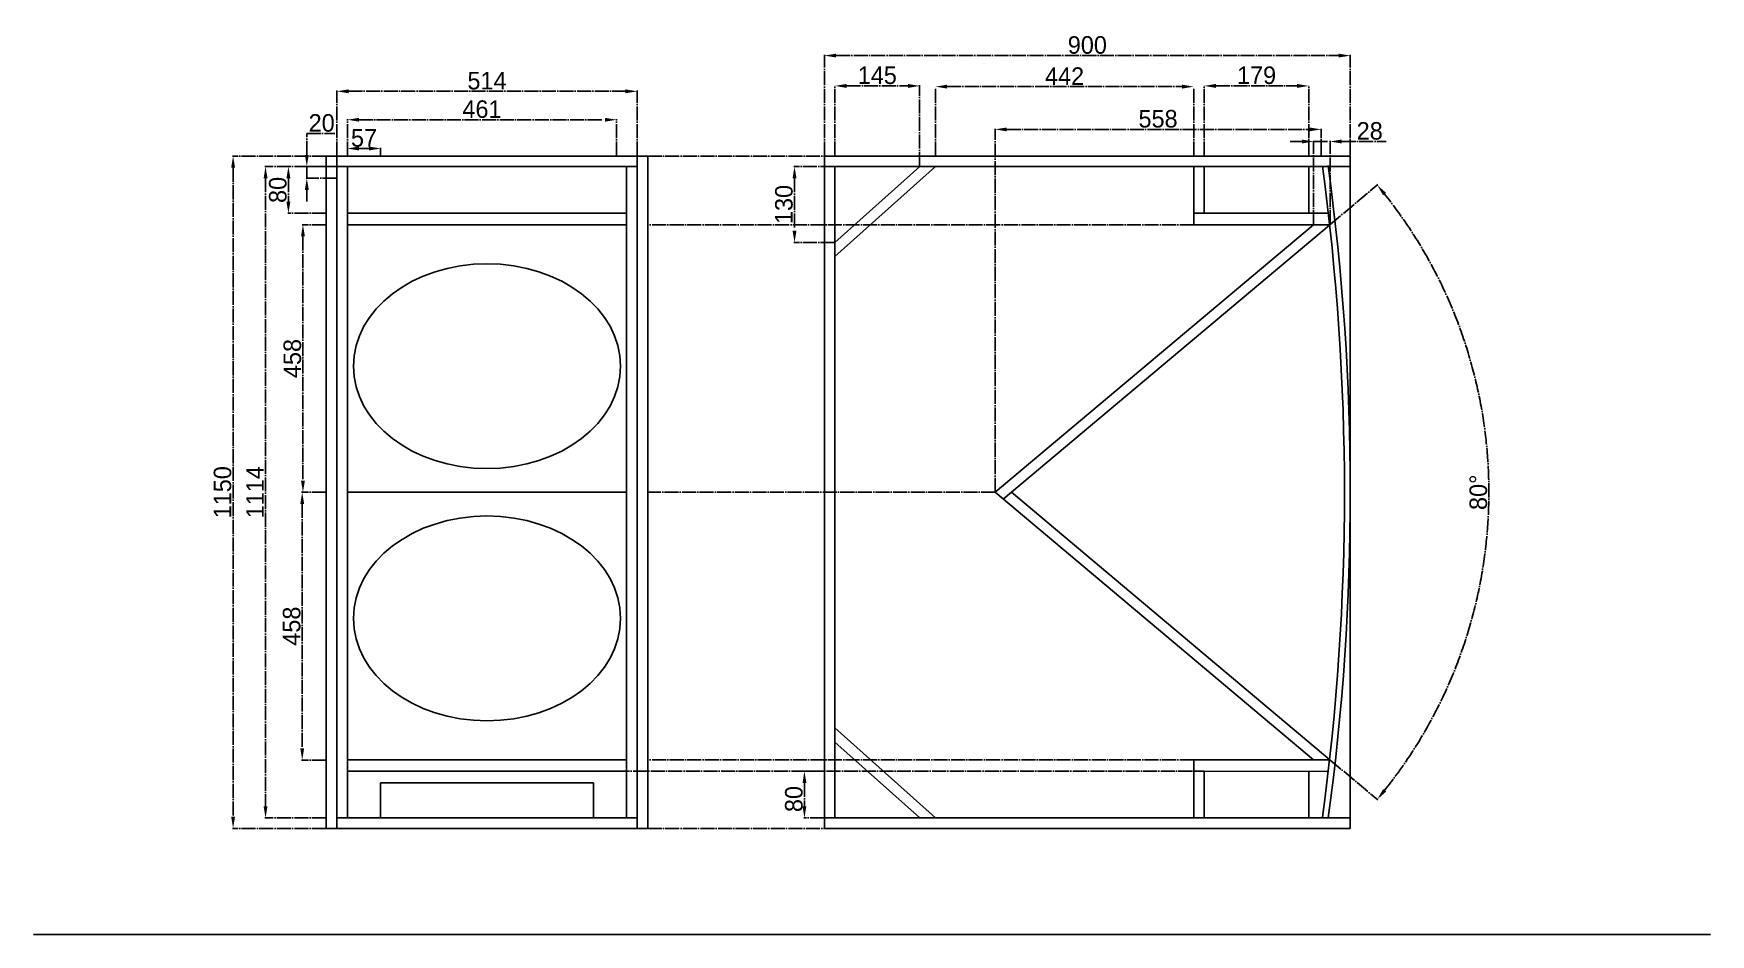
# Model space of a CAD drawing. Header units: millimetres. Extents: x -5727 to 14380, y -5693 to 6274.
# Drawn here: x 6654 to 9524, y -2209 to -668 of the extents above; entities that cross this region are included whole.
import ezdxf

# ---------------------------------------------------------------- set-up
doc = ezdxf.new("R2010")
doc.units = ezdxf.units.MM
doc.linetypes.add('ACAD_ISO04W100', pattern=[30, 24, -3, 0, -3])
doc.layers.add('Linhas apoio', color=8, linetype='ACAD_ISO04W100', transparency=0.3)
doc.dimstyles.new('roy-1', dxfattribs={"dimtxt": 30, "dimasz": 20, "dimexe": 1.25, "dimexo": 0.625, "dimgap": 3, "dimtad": 3, "dimtoh": 1, "dimdec": 0, "dimtxsty": 'Standard', "dimcen": 2.5, "dimadec": 0, "dimazin": 0, "dimtfac": 1, "dimtdec": 0, "dimtmove": 0, "dimatfit": 2, "dimfxl": 1, "dimarcsym": 0})

# ---------------------------------------------------------------- blocks, each defined once
blk = doc.blocks.new('*D147')
at = {"layer": 'Defpoints', "color": 0, "transparency": 16777216}
for p in [(7686.6, -767.1), (7172.6, -877.7), (7686.6, -877.7)]:
    blk.add_point(p, dxfattribs=at)
at = {"layer": 'Linhas apoio', "color": 0, "linetype": 'ACAD_ISO04W100', "lineweight": -2, "transparency": 16777216}
for p, q in [((7172.6, -877.1), (7172.6, -765.8)), ((7192.6, -767.1), (7666.6, -767.1)), ((7686.6, -877.1), (7686.6, -765.8))]:
    blk.add_line(p, q, dxfattribs=at)
at = {"layer": 'Linhas apoio', "color": 0, "transparency": 16777216}
for points in [[(7192.6, -763.7), (7192.6, -770.4), (7172.6, -767.1)], [(7666.6, -763.7), (7666.6, -770.4), (7686.6, -767.1)]]:
    blk.add_solid(points, dxfattribs=at)
at = {"layer": 'Linhas apoio', "color": 0, "transparency": 16777216, "insert": (7429.6, -749.1), "char_height": 30, "attachment_point": 5}
blk.add_mtext('514', dxfattribs=at)
blk = doc.blocks.new('*D148')
at = {"layer": 'Defpoints', "color": 0, "transparency": 16777216}
for p in [(7154.6, -877.7), (6995.1, -2027.7), (7154.6, -2027.7)]:
    blk.add_point(p, dxfattribs=at)
at = {"layer": 'Linhas apoio', "color": 0, "linetype": 'ACAD_ISO04W100', "lineweight": -2, "transparency": 16777216}
for p, q in [((7154, -877.7), (6993.8, -877.7)), ((6995.1, -897.7), (6995.1, -2007.7)), ((7154, -2027.7), (6993.8, -2027.7))]:
    blk.add_line(p, q, dxfattribs=at)
at = {"layer": 'Linhas apoio', "color": 0, "transparency": 16777216}
for points in [[(6991.8, -897.7), (6998.4, -897.7), (6995.1, -877.7)], [(6991.8, -2007.7), (6998.4, -2007.7), (6995.1, -2027.7)]]:
    blk.add_solid(points, dxfattribs=at)
at = {"layer": 'Linhas apoio', "color": 0, "transparency": 16777216, "insert": (6977.1, -1452.7), "char_height": 30, "attachment_point": 5, "rotation": 90}
blk.add_mtext('1150', dxfattribs=at)
blk = doc.blocks.new('*D149')
at = {"layer": 'Defpoints', "color": 0, "transparency": 16777216}
for p in [(7154.6, -895.7), (7050.6, -2009.7), (7154.6, -2009.7)]:
    blk.add_point(p, dxfattribs=at)
at = {"layer": 'Linhas apoio', "color": 0, "linetype": 'ACAD_ISO04W100', "lineweight": -2, "transparency": 16777216}
for p, q in [((7154, -895.7), (7049.4, -895.7)), ((7050.6, -915.7), (7050.6, -1989.7)), ((7154, -2009.7), (7049.4, -2009.7))]:
    blk.add_line(p, q, dxfattribs=at)
at = {"layer": 'Linhas apoio', "color": 0, "transparency": 16777216}
for points in [[(7047.3, -915.7), (7054, -915.7), (7050.6, -895.7)], [(7047.3, -1989.7), (7054, -1989.7), (7050.6, -2009.7)]]:
    blk.add_solid(points, dxfattribs=at)
at = {"layer": 'Linhas apoio', "color": 0, "transparency": 16777216, "insert": (7032.6, -1452.7), "char_height": 30, "attachment_point": 5, "rotation": 90}
blk.add_mtext('1114', dxfattribs=at)
blk = doc.blocks.new('*D150')
at = {"layer": 'Defpoints', "color": 0, "transparency": 16777216}
for p in [(7154.6, -895.7), (7089.7, -975.7), (7154.6, -975.7)]:
    blk.add_point(p, dxfattribs=at)
at = {"layer": 'Linhas apoio', "color": 0, "linetype": 'ACAD_ISO04W100', "lineweight": -2, "transparency": 16777216}
for p, q in [((7154, -895.7), (7088.5, -895.7)), ((7089.7, -915.7), (7089.7, -955.7)), ((7154, -975.7), (7088.5, -975.7))]:
    blk.add_line(p, q, dxfattribs=at)
at = {"layer": 'Linhas apoio', "color": 0, "transparency": 16777216}
for points in [[(7086.4, -915.7), (7093.1, -915.7), (7089.7, -895.7)], [(7086.4, -955.7), (7093.1, -955.7), (7089.7, -975.7)]]:
    blk.add_solid(points, dxfattribs=at)
at = {"layer": 'Linhas apoio', "color": 0, "transparency": 16777216, "insert": (7071.7, -935.7), "char_height": 30, "attachment_point": 5, "rotation": 90}
blk.add_mtext('80', dxfattribs=at)
blk = doc.blocks.new('*D151')
at = {"layer": 'Defpoints', "color": 0, "transparency": 16777216}
for p in [(7154.6, -995.2), (7114.6, -1452.7), (7154.6, -1452.7)]:
    blk.add_point(p, dxfattribs=at)
at = {"layer": 'Linhas apoio', "color": 0, "linetype": 'ACAD_ISO04W100', "lineweight": -2, "transparency": 16777216}
for p, q in [((7154, -995.2), (7113.4, -995.2)), ((7114.6, -1015.2), (7114.6, -1432.7)), ((7154, -1452.7), (7113.4, -1452.7))]:
    blk.add_line(p, q, dxfattribs=at)
at = {"layer": 'Linhas apoio', "color": 0, "transparency": 16777216}
for points in [[(7111.3, -1015.2), (7118, -1015.2), (7114.6, -995.2)], [(7111.3, -1432.7), (7118, -1432.7), (7114.6, -1452.7)]]:
    blk.add_solid(points, dxfattribs=at)
at = {"layer": 'Linhas apoio', "color": 0, "transparency": 16777216, "insert": (7096.6, -1224), "char_height": 30, "attachment_point": 5, "rotation": 90}
blk.add_mtext('458', dxfattribs=at)
blk = doc.blocks.new('*D152')
at = {"layer": 'Defpoints', "color": 0, "transparency": 16777216}
for p in [(8025.1, -895.7), (7955.9, -1025.6), (8025.1, -1025.6)]:
    blk.add_point(p, dxfattribs=at)
at = {"layer": 'Linhas apoio', "color": 0, "linetype": 'ACAD_ISO04W100', "lineweight": -2, "transparency": 16777216}
for p, q in [((8024.5, -895.7), (7954.7, -895.7)), ((7955.9, -915.7), (7955.9, -1005.6)), ((8024.5, -1025.6), (7954.7, -1025.6))]:
    blk.add_line(p, q, dxfattribs=at)
at = {"layer": 'Linhas apoio', "color": 0, "transparency": 16777216}
for points in [[(7952.6, -915.7), (7959.3, -915.7), (7955.9, -895.7)], [(7952.6, -1005.6), (7959.3, -1005.6), (7955.9, -1025.6)]]:
    blk.add_solid(points, dxfattribs=at)
at = {"layer": 'Linhas apoio', "color": 0, "transparency": 16777216, "insert": (7937.9, -960.6), "char_height": 30, "attachment_point": 5, "rotation": 90}
blk.add_mtext('130', dxfattribs=at)
blk = doc.blocks.new('*D161')
at = {"layer": 'Defpoints', "color": 0, "transparency": 16777216}
for p in [(7651.5, -815.7), (7190.6, -877.7), (7651.5, -877.7)]:
    blk.add_point(p, dxfattribs=at)
at = {"layer": 'Linhas apoio', "color": 0, "linetype": 'ACAD_ISO04W100', "lineweight": -2, "transparency": 16777216}
for p, q in [((7190.6, -877.1), (7190.6, -814.5)), ((7210.6, -815.7), (7631.5, -815.7)), ((7651.5, -877.1), (7651.5, -814.5))]:
    blk.add_line(p, q, dxfattribs=at)
at = {"layer": 'Linhas apoio', "color": 0, "transparency": 16777216}
for points in [[(7210.6, -812.4), (7210.6, -819), (7190.6, -815.7)], [(7631.5, -812.4), (7631.5, -819), (7651.5, -815.7)]]:
    blk.add_solid(points, dxfattribs=at)
at = {"layer": 'Linhas apoio', "color": 0, "transparency": 16777216, "insert": (7421, -797.7), "char_height": 30, "attachment_point": 5}
blk.add_mtext('461', dxfattribs=at)
blk = doc.blocks.new('*D162')
at = {"layer": 'Defpoints', "color": 0, "transparency": 16777216}
for p in [(8907.1, -706), (8007.1, -877.7), (8907.1, -877.7)]:
    blk.add_point(p, dxfattribs=at)
at = {"layer": 'Linhas apoio', "color": 0, "linetype": 'ACAD_ISO04W100', "lineweight": -2, "transparency": 16777216}
for p, q in [((8007.1, -877.1), (8007.1, -704.8)), ((8027.1, -706), (8887.1, -706)), ((8907.1, -877.1), (8907.1, -704.8))]:
    blk.add_line(p, q, dxfattribs=at)
at = {"layer": 'Linhas apoio', "color": 0, "transparency": 16777216}
for points in [[(8027.1, -702.7), (8027.1, -709.3), (8007.1, -706)], [(8887.1, -702.7), (8887.1, -709.3), (8907.1, -706)]]:
    blk.add_solid(points, dxfattribs=at)
at = {"layer": 'Linhas apoio', "color": 0, "transparency": 16777216, "insert": (8457.1, -688), "char_height": 30, "attachment_point": 5}
blk.add_mtext('900', dxfattribs=at)
blk = doc.blocks.new('*D163')
at = {"layer": 'Defpoints', "color": 0, "transparency": 16777216}
for p in [(8170.1, -757.8), (8025.1, -877.7), (8170.1, -895.7)]:
    blk.add_point(p, dxfattribs=at)
at = {"layer": 'Linhas apoio', "color": 0, "linetype": 'ACAD_ISO04W100', "lineweight": -2, "transparency": 16777216}
for p, q in [((8025.1, -877.1), (8025.1, -756.6)), ((8045.1, -757.8), (8150.1, -757.8)), ((8170.1, -895.1), (8170.1, -756.6))]:
    blk.add_line(p, q, dxfattribs=at)
at = {"layer": 'Linhas apoio', "color": 0, "transparency": 16777216}
for points in [[(8045.1, -754.5), (8045.1, -761.2), (8025.1, -757.8)], [(8150.1, -754.5), (8150.1, -761.2), (8170.1, -757.8)]]:
    blk.add_solid(points, dxfattribs=at)
at = {"layer": 'Linhas apoio', "color": 0, "transparency": 16777216, "insert": (8097.6, -739.8), "char_height": 30, "attachment_point": 5}
blk.add_mtext('145', dxfattribs=at)
blk = doc.blocks.new('*D164')
at = {"layer": 'Defpoints', "color": 0, "transparency": 16777216}
for p in [(8639.1, -759.1), (8197.1, -877.7), (8639.1, -877.7)]:
    blk.add_point(p, dxfattribs=at)
at = {"layer": 'Linhas apoio', "color": 0, "linetype": 'ACAD_ISO04W100', "lineweight": -2, "transparency": 16777216}
for p, q in [((8197.1, -877.1), (8197.1, -757.8)), ((8217.1, -759.1), (8619.1, -759.1)), ((8639.1, -877.1), (8639.1, -757.8))]:
    blk.add_line(p, q, dxfattribs=at)
at = {"layer": 'Linhas apoio', "color": 0, "transparency": 16777216}
for points in [[(8217.1, -755.7), (8217.1, -762.4), (8197.1, -759.1)], [(8619.1, -755.7), (8619.1, -762.4), (8639.1, -759.1)]]:
    blk.add_solid(points, dxfattribs=at)
at = {"layer": 'Linhas apoio', "color": 0, "transparency": 16777216, "insert": (8418.1, -741.1), "char_height": 30, "attachment_point": 5}
blk.add_mtext('442', dxfattribs=at)
blk = doc.blocks.new('*D165')
at = {"layer": 'Defpoints', "color": 0, "transparency": 16777216}
for p in [(8836.2, -757.8), (8657.1, -877.7), (8836.2, -877.7)]:
    blk.add_point(p, dxfattribs=at)
at = {"layer": 'Linhas apoio', "color": 0, "linetype": 'ACAD_ISO04W100', "lineweight": -2, "transparency": 16777216}
for p, q in [((8657.1, -877.1), (8657.1, -756.6)), ((8677.1, -757.8), (8816.2, -757.8)), ((8836.2, -877.1), (8836.2, -756.6))]:
    blk.add_line(p, q, dxfattribs=at)
at = {"layer": 'Linhas apoio', "color": 0, "transparency": 16777216}
for points in [[(8677.1, -754.5), (8677.1, -761.2), (8657.1, -757.8)], [(8816.2, -754.5), (8816.2, -761.2), (8836.2, -757.8)]]:
    blk.add_solid(points, dxfattribs=at)
at = {"layer": 'Linhas apoio', "color": 0, "transparency": 16777216, "insert": (8746.7, -739.8), "char_height": 30, "attachment_point": 5}
blk.add_mtext('179', dxfattribs=at)
blk = doc.blocks.new('*D166')
at = {"layer": 'Defpoints', "color": 0, "transparency": 16777216}
for p in [(8857.1, -832.2), (8857.1, -877.7), (8299.1, -1452.7)]:
    blk.add_point(p, dxfattribs=at)
at = {"layer": 'Linhas apoio', "color": 0, "linetype": 'ACAD_ISO04W100', "lineweight": -2, "transparency": 16777216}
for p, q in [((8299.1, -1452.1), (8299.1, -831)), ((8319.1, -832.2), (8837.1, -832.2)), ((8857.1, -877.1), (8857.1, -831))]:
    blk.add_line(p, q, dxfattribs=at)
at = {"layer": 'Linhas apoio', "color": 0, "transparency": 16777216}
for points in [[(8319.1, -828.9), (8319.1, -835.5), (8299.1, -832.2)], [(8837.1, -828.9), (8837.1, -835.5), (8857.1, -832.2)]]:
    blk.add_solid(points, dxfattribs=at)
at = {"layer": 'Linhas apoio', "color": 0, "transparency": 16777216, "insert": (8578.1, -814.2), "char_height": 30, "attachment_point": 5}
blk.add_mtext('558', dxfattribs=at)
blk = doc.blocks.new('*D167')
at = {"layer": 'Defpoints', "color": 0, "transparency": 16777216}
for p in [(8871.7, -995.7), (9122.3, -1264.2), (8327.1, -1452.7), (8313.1, -1464.5), (8872.4, -1910.2)]:
    blk.add_point(p, dxfattribs=at)
at = {"layer": 'Linhas apoio', "color": 0, "linetype": 'ACAD_ISO04W100', "lineweight": -2, "transparency": 16777216}
for p, q in [((8872.2, -995.3), (8954.1, -926.6)), ((8872.8, -1910.6), (8954.1, -1978.8))]:
    blk.add_line(p, q, dxfattribs=at)
blk.add_arc((8327.1, -1452.7), 817.2, 321.4022, 38.5978, dxfattribs=at)
at = {"layer": 'Linhas apoio', "color": 0, "transparency": 16777216}
for points in [[(8963.3, -945), (8968.4, -940.8), (8953.2, -927.4)], [(8968.4, -1964.7), (8963.3, -1960.4), (8953.2, -1978)]]:
    blk.add_solid(points, dxfattribs=at)
at = {"layer": 'Linhas apoio', "color": 0, "transparency": 16777216, "insert": (9126.4, -1452.7), "char_height": 30, "attachment_point": 5, "rotation": 90}
blk.add_mtext('80°', dxfattribs=at)
blk = doc.blocks.new('*D179')
at = {"layer": 'Defpoints', "color": 0, "transparency": 16777216}
for p in [(8007.1, -1929.7), (7972.9, -2009.7), (8007.1, -2009.7)]:
    blk.add_point(p, dxfattribs=at)
at = {"layer": 'Linhas apoio', "color": 0, "linetype": 'ACAD_ISO04W100', "lineweight": -2, "transparency": 16777216}
for p, q in [((8006.5, -1929.7), (7971.6, -1929.7)), ((7972.9, -1949.7), (7972.9, -1989.7)), ((8006.5, -2009.7), (7971.6, -2009.7))]:
    blk.add_line(p, q, dxfattribs=at)
at = {"layer": 'Linhas apoio', "color": 0, "transparency": 16777216}
for points in [[(7969.6, -1949.7), (7976.2, -1949.7), (7972.9, -1929.7)], [(7969.6, -1989.7), (7976.2, -1989.7), (7972.9, -2009.7)]]:
    blk.add_solid(points, dxfattribs=at)
at = {"layer": 'Linhas apoio', "color": 0, "transparency": 16777216, "insert": (7954.9, -1977.3), "char_height": 30, "attachment_point": 5, "rotation": 90}
blk.add_mtext('80', dxfattribs=at)
blk = doc.blocks.new('*D181')
at = {"layer": 'Defpoints', "color": 0, "transparency": 16777216}
for p in [(7154.6, -1452.7), (7113.4, -1910.7), (7154.6, -1910.7)]:
    blk.add_point(p, dxfattribs=at)
at = {"layer": 'Linhas apoio', "color": 0, "linetype": 'ACAD_ISO04W100', "lineweight": -2, "transparency": 16777216}
for p, q in [((7154, -1452.7), (7112.1, -1452.7)), ((7113.4, -1472.7), (7113.4, -1890.7)), ((7154, -1910.7), (7112.1, -1910.7))]:
    blk.add_line(p, q, dxfattribs=at)
at = {"layer": 'Linhas apoio', "color": 0, "transparency": 16777216}
for points in [[(7110.1, -1472.7), (7116.7, -1472.7), (7113.4, -1452.7)], [(7110.1, -1890.7), (7116.7, -1890.7), (7113.4, -1910.7)]]:
    blk.add_solid(points, dxfattribs=at)
at = {"layer": 'Linhas apoio', "color": 0, "transparency": 16777216, "insert": (7095.4, -1681.7), "char_height": 30, "attachment_point": 5, "rotation": 90}
blk.add_mtext('458', dxfattribs=at)
blk = doc.blocks.new('*D182')
at = {"layer": 'Defpoints', "color": 0, "transparency": 16777216}
for p in [(8844.4, -852.9), (8844.4, -995.2), (8872.4, -995.2)]:
    blk.add_point(p, dxfattribs=at)
at = {"layer": 'Linhas apoio', "color": 0, "linetype": 'ACAD_ISO04W100', "lineweight": -2, "transparency": 16777216}
for p, q in [((8824.4, -852.9), (8804.4, -852.9)), ((8844.4, -994.6), (8844.4, -851.6)), ((8844.4, -852.9), (8872.4, -852.9)), ((8872.4, -994.6), (8872.4, -851.6)), ((8892.4, -852.9), (8968.4, -852.9))]:
    blk.add_line(p, q, dxfattribs=at)
at = {"layer": 'Linhas apoio', "color": 0, "transparency": 16777216}
for points in [[(8824.4, -849.6), (8824.4, -856.2), (8844.4, -852.9)], [(8892.4, -849.6), (8892.4, -856.2), (8872.4, -852.9)]]:
    blk.add_solid(points, dxfattribs=at)
at = {"layer": 'Linhas apoio', "color": 0, "transparency": 16777216, "insert": (8940.4, -834.9), "char_height": 30, "attachment_point": 5}
blk.add_mtext('28', dxfattribs=at)
blk = doc.blocks.new('*D183')
at = {"layer": 'Defpoints', "color": 0, "transparency": 16777216}
for p in [(7190.6, -864.9), (7190.6, -877.7), (7247.6, -877.7)]:
    blk.add_point(p, dxfattribs=at)
at = {"layer": 'Linhas apoio', "color": 0, "linetype": 'ACAD_ISO04W100', "lineweight": -2, "transparency": 16777216}
for p, q in [((7190.6, -877.1), (7190.6, -863.6)), ((7227.6, -864.9), (7210.6, -864.9)), ((7247.6, -877.1), (7247.6, -863.6))]:
    blk.add_line(p, q, dxfattribs=at)
at = {"layer": 'Linhas apoio', "color": 0, "transparency": 16777216}
for points in [[(7210.6, -861.5), (7210.6, -868.2), (7190.6, -864.9)], [(7227.6, -861.5), (7227.6, -868.2), (7247.6, -864.9)]]:
    blk.add_solid(points, dxfattribs=at)
at = {"layer": 'Linhas apoio', "color": 0, "transparency": 16777216, "insert": (7219.1, -846.9), "char_height": 30, "attachment_point": 5}
blk.add_mtext('57', dxfattribs=at)
blk = doc.blocks.new('*D184')
at = {"layer": 'Defpoints', "color": 0, "transparency": 16777216}
for p in [(7121.2, -915.7), (7172.6, -895.7), (7172.6, -915.7)]:
    blk.add_point(p, dxfattribs=at)
at = {"layer": 'Linhas apoio', "color": 0, "linetype": 'ACAD_ISO04W100', "lineweight": -2, "transparency": 16777216}
for p, q in [((7121.2, -875.7), (7121.2, -839.3)), ((7121.2, -839.3), (7169.2, -839.3)), ((7172, -895.7), (7120, -895.7)), ((7172, -915.7), (7120, -915.7)), ((7121.2, -915.7), (7121.2, -895.7)), ((7121.2, -935.7), (7121.2, -955.7))]:
    blk.add_line(p, q, dxfattribs=at)
at = {"layer": 'Linhas apoio', "color": 0, "transparency": 16777216}
for points in [[(7117.9, -875.7), (7124.6, -875.7), (7121.2, -895.7)], [(7117.9, -935.7), (7124.6, -935.7), (7121.2, -915.7)]]:
    blk.add_solid(points, dxfattribs=at)
at = {"layer": 'Linhas apoio', "color": 0, "transparency": 16777216, "insert": (7146.7, -821.3), "char_height": 30, "attachment_point": 5}
blk.add_mtext('20', dxfattribs=at)

msp = doc.modelspace()

# ---------------------------------------------------------------- linework, layer by layer
for p, q in [((7704.619, -877.717), (7154.619, -877.717)), ((7154.619, -877.717), (7154.619, -2027.717)), ((7172.619, -877.717), (7172.619, -2027.717)), ((7686.619, -2027.717), (7686.619, -877.717)), ((7704.619, -2027.717), (7704.619, -877.717)), ((8007.129, -2027.717), (8007.129, -877.717)), ((8007.129, -877.717), (8907.129, -877.717)), ((8907.129, -877.717), (8907.129, -895.717)), ((7686.619, -895.717), (7172.619, -895.717)), ((7190.619, -895.717), (7190.619, -2009.717)), ((7668.619, -2009.717), (7668.619, -895.717)), ((8007.129, -895.717), (8907.129, -895.717)), ((8025.129, -2009.717), (8025.129, -895.717)), ((8197.129, -895.717), (8025.129, -1049.717)), ((8170.144, -895.717), (8025.129, -1025.556)), ((8639.129, -995.217), (8639.129, -895.717)), ((8657.129, -975.717), (8657.129, -895.717)), ((8836.202, -974.134), (8836.202, -895.717)), ((8907.129, -895.717), (8907.129, -2018.717)), ((7209.619, -975.717), (7190.619, -975.717)), ((7209.619, -975.717), (7668.619, -975.717)), ((8657.129, -975.717), (8639.129, -975.717)), ((8657.129, -975.717), (8869.211, -975.439)), ((7190.619, -995.217), (7668.619, -995.217)), ((8299.129, -1452.717), (8844.356, -995.217)), ((8313.131, -1464.466), (8871.733, -995.742)), ((8639.129, -995.217), (8872.359, -995.217)), ((7190.619, -1452.717), (7668.619, -1452.717)), ((8299.129, -1452.717), (8844.356, -1910.217)), ((8327.132, -1452.717), (8872.359, -1910.217)), ((8025.129, -2009.717), (8025.129, -1855.717)), ((8197.129, -2009.717), (8025.129, -1855.717)), ((8170.144, -2009.717), (8025.129, -1879.878)), ((7190.619, -1910.217), (7668.619, -1910.217)), ((8639.129, -1910.217), (8872.359, -1910.217)), ((8639.129, -1910.217), (8639.129, -2009.717)), ((8872.359, -1910.217), (8822.905, -1910.217)), ((7209.619, -1929.717), (7190.619, -1929.717)), ((7209.619, -1929.717), (7649.619, -1929.717)), ((7429.619, -1949.717), (7247.619, -1949.717)), ((7247.619, -1949.717), (7247.619, -2009.717)), ((7429.619, -1949.717), (7611.619, -1949.717)), ((7611.619, -1949.717), (7611.619, -2009.717)), ((7649.619, -1929.717), (7668.619, -1929.717)), ((8657.129, -1929.717), (8639.129, -1929.717)), ((8657.129, -1929.717), (8869.211, -1929.995)), ((8657.129, -1929.717), (8657.129, -2009.717)), ((8836.202, -1929.717), (8836.202, -2009.717)), ((7154.619, -2027.717), (7704.619, -2027.717)), ((7172.619, -2009.717), (7686.619, -2009.717)), ((8007.129, -2009.717), (8907.129, -2009.717)), ((8007.129, -2027.717), (8907.129, -2027.717)), ((8907.129, -2009.717), (8907.129, -2027.717)), ((6653.542, -2208.863), (9523.542, -2208.863))]:
    msp.add_line(p, q)
at = {"extrusion": (1.18078e-16, 0.642788, 0.766044)}
msp.add_circle((-7429.619, 948.197, -794.536), 228.6, dxfattribs=at)
at = {"extrusion": (-1.18078e-16, -0.642788, 0.766044)}
msp.add_circle((7429.619, -1277.494, 1073.041), 228.6, dxfattribs=at)
for radius in [4125.061, 4135.061]:
    msp.add_arc((4772.068, -1452.77), radius, 352.259365, 7.76702)
at = {"layer": 'Linhas apoio'}
for p, q in [((7704.619, -877.717), (8007.129, -877.717)), ((8907.129, -895.717), (8907.129, -2009.717)), ((8639.129, -995.217), (7704.619, -995.217)), ((8639.129, -1910.217), (7704.619, -1910.217)), ((7649.619, -1929.717), (8657.129, -1929.717)), ((7704.619, -2027.717), (8007.129, -2027.717))]:
    msp.add_line(p, q, dxfattribs=at)
at = {"layer": 'Linhas apoio', "transparency": 33554610}
msp.add_line((8299.129, -1452.717), (7704.619, -1452.717), dxfattribs=at)

# ---------------------------------------------------------------- dimensions: what is measured, and where the dimension line sits
at = {"layer": 'Linhas apoio'}
for base, p1, p2, picture, middle in [((8907.129, -706.002), (8007.129, -877.717), (8907.129, -877.717), '*D162', (8457.129, -688.002)), ((7686.619, -767.071), (7172.619, -877.717), (7686.619, -877.717), '*D147', (7429.619, -749.071)), ((8170.144, -757.826), (8025.129, -877.717), (8170.144, -895.717), '*D163', (8097.637, -739.826)), ((8639.129, -759.076), (8197.129, -877.717), (8639.129, -877.717), '*D164', (8418.129, -741.076)), ((8836.202, -757.826), (8657.129, -877.717), (8836.202, -877.717), '*D165', (8746.666, -739.826)), ((7651.472, -815.71), (7190.619, -877.717), (7651.472, -877.717), '*D161', (7421.046, -797.71)), ((8857.129, -832.21), (8299.129, -1452.717), (8857.129, -877.717), '*D166', (8578.129, -814.21)), ((7190.619, -864.853), (7247.619, -877.717), (7190.619, -877.717), '*D183', (7219.119, -846.853))]:
    dim = msp.add_linear_dim(base=base, p1=p1, p2=p2, dimstyle='roy-1', dxfattribs=at)
    dim.commit()
    dim.dimension.update_dxf_attribs({"geometry": picture, "text_midpoint": middle})
for base, p1, p2, picture, middle in [((7121.238, -915.717), (7172.619, -895.717), (7172.619, -915.717), '*D184', (7146.738, -839.331)), ((7972.891, -2009.717), (8007.129, -1929.717), (8007.129, -2009.717), '*D179', (7972.891, -1977.34))]:
    dim = msp.add_linear_dim(base=base, p1=p1, p2=p2, angle=90, dimstyle='roy-1', dxfattribs=at)
    dim.commit()
    dim.dimension.update_dxf_attribs({"geometry": picture, "text_midpoint": middle, "dimtype": 160})
dim = msp.add_linear_dim(base=(8844.356, -852.9), p1=(8872.359, -995.217), p2=(8844.356, -995.217), dimstyle='roy-1', dxfattribs=at)
dim.commit()
dim.dimension.update_dxf_attribs({"geometry": '*D182', "text_midpoint": (8940.359, -852.9), "dimtype": 160})
for base, p1, p2, picture, middle in [((6995.091, -2027.717), (7154.619, -877.717), (7154.619, -2027.717), '*D148', (6977.091, -1452.717)), ((7050.617, -2009.717), (7154.619, -895.717), (7154.619, -2009.717), '*D149', (7032.617, -1452.717)), ((7089.733, -975.717), (7154.619, -895.717), (7154.619, -975.717), '*D150', (7071.733, -935.717)), ((7955.933, -1025.556), (8025.129, -895.717), (8025.129, -1025.556), '*D152', (7937.933, -960.637)), ((7114.649178191, -1452.717018214), (7154.618603208, -995.217018214), (7154.618603208, -1452.717018214), '*D151', (7096.649178191, -1223.967018214)), ((7113.399, -1910.717), (7154.619, -1452.717), (7154.619, -1910.717), '*D181', (7095.399, -1681.717))]:
    dim = msp.add_linear_dim(base=base, p1=p1, p2=p2, angle=90, dimstyle='roy-1', dxfattribs=at)
    dim.commit()
    dim.dimension.update_dxf_attribs({"geometry": picture, "text_midpoint": middle})
dim = msp.add_angular_dim_2l(base=(9122.337, -1264.25), line1=((8327.132, -1452.717), (8872.359, -1910.217)), line2=((8313.131, -1464.466), (8871.733, -995.742)), dimstyle='roy-1', dxfattribs=at)
dim.commit()
dim.dimension.update_dxf_attribs({"geometry": '*D167', "text_midpoint": (9126.366, -1452.717)})

doc.saveas('drawing.dxf')
